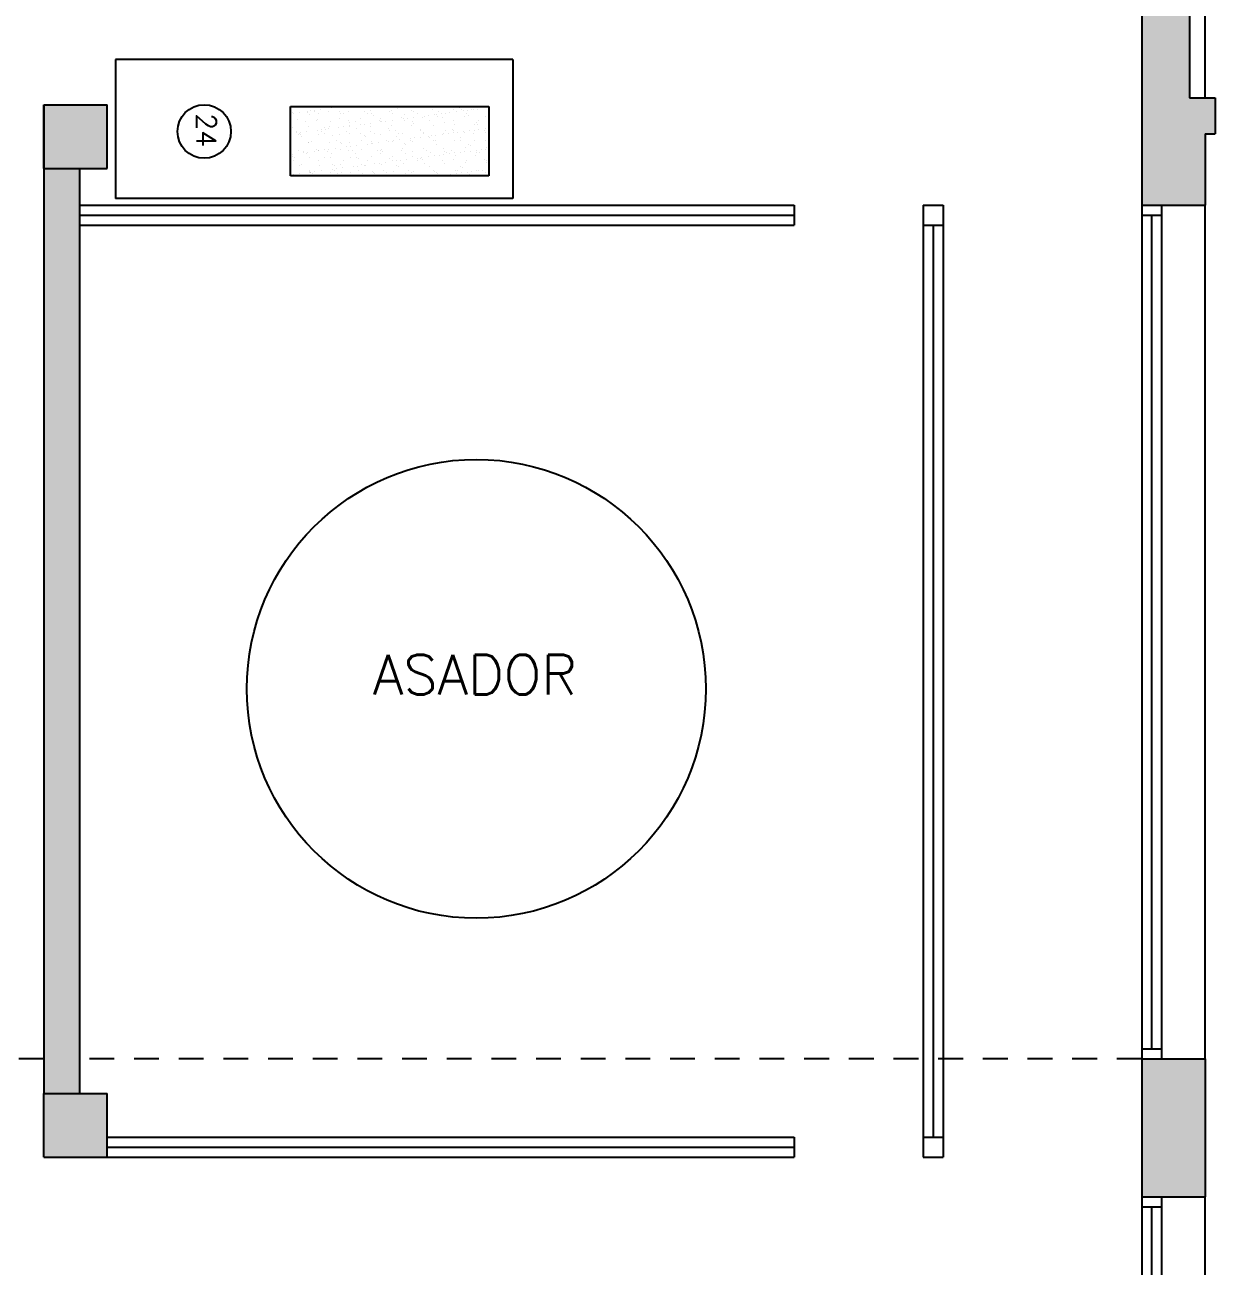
# Model space of a CAD drawing. Header units: metres. Extents: x 95 to 486, y 2972 to 3465.
# Drawn here: x 230.36 to 236.38, y 3399.01 to 3405.26 of the extents above; entities that cross this region are included whole.
import ezdxf

# ---------------------------------------------------------------- set-up
doc = ezdxf.new("R2010")
doc.units = ezdxf.units.M
doc.linetypes.add('HIDDEN2', pattern=[0.1875, 0.125, -0.0625])
for name, color, linetype in [('0_MUROS', 7, 'Continuous'), ('0_PUERTAS-VENTANAS', 3, 'Continuous'), ('E_INOXIGAS', 1, 'Continuous'), ('E_PANADERIA', 1, 'Continuous'), ('T_ITEMS', 142, 'Continuous'), ('T_TEXTOS', 3, 'Continuous')]:
    doc.layers.add(name, color=color, linetype=linetype)
doc.styles.add('ROMANS', font='romans.shx', dxfattribs={"width": 0.8, "height": 0.15})

msp = doc.modelspace()

# ---------------------------------------------------------------- hatches: boundary and pattern name
at = {"layer": '0_MUROS'}
h = msp.add_hatch(color=256, dxfattribs=at)
h.paths.add_polyline_path([(216.4886, 3409.5745), (211.1886, 3409.5745), (211.1886, 3409.1545), (211.4686, 3409.1545), (211.4686, 3409.2745), (212.0686, 3409.2745), (213.8464, 3409.2745), (216.1886, 3409.2745), (216.1886, 3407.7545), (216.4886, 3407.7545)])
h.paths.add_polyline_path([(216.4886, 3409.9545), (216.2886, 3409.9545), (214.7846, 3409.9545), (214.7846, 3409.5745), (216.4886, 3409.5745)])
h.paths.add_polyline_path([(236.2786, 3409.9545), (217.6886, 3409.9545), (217.6886, 3409.5745), (220.8386, 3409.5745), (220.8386, 3409.6945), (224.9386, 3409.6945), (224.9386, 3409.5745), (225.2986, 3409.5745), (225.2986, 3409.6945), (230.4586, 3409.6945), (230.4586, 3409.5745), (230.7786, 3409.5745), (230.7786, 3409.6945), (235.9886, 3409.6945), (235.9886, 3404.3545), (236.3086, 3404.3545), (236.3086, 3404.7145), (236.3586, 3404.7145), (236.3586, 3404.8945), (236.2286, 3404.8945), (236.2286, 3409.3745), (236.3786, 3409.3745), (236.3786, 3409.7745), (236.2786, 3409.7745)])
h.paths.add_polyline_path([(230.6386, 3404.5395), (230.4586, 3404.5395), (230.4586, 3399.8795), (230.6386, 3399.8795)])
h.paths.add_polyline_path([(235.9886, 3409.6945), (235.8186, 3409.6945), (235.8186, 3409.3545), (235.9886, 3409.3545)], flags=16)
h = msp.add_hatch(color=256, dxfattribs=at)
h.paths.add_polyline_path([(217.9386, 3404.9645), (217.8386, 3404.9645), (217.8386, 3400.0545), (217.9386, 3400.0545)])
h.paths.add_polyline_path([(220.5886, 3399.8445), (217.9386, 3399.8445), (217.9386, 3400.0545), (217.8386, 3400.0545), (217.8386, 3399.7445), (220.5886, 3399.7445)])
h.paths.add_polyline_path([(220.8386, 3399.8445), (220.5886, 3399.8445), (220.5886, 3399.5945), (220.8386, 3399.5945)])
h.paths.add_polyline_path([(220.8386, 3404.8245), (220.5886, 3404.8245), (220.5886, 3404.5745), (220.8386, 3404.5745)])
h.paths.add_polyline_path([(225.2586, 3405.1545), (224.7786, 3405.1545), (224.7786, 3404.4445), (225.2586, 3404.4445)])
h.paths.add_polyline_path([(225.2986, 3399.9345), (224.9386, 3399.9345), (224.9386, 3399.4345), (225.2986, 3399.4345)])
h.paths.add_polyline_path([(230.7786, 3404.8595), (230.4586, 3404.8595), (230.4586, 3404.5395), (230.7786, 3404.5395)])
h.paths.add_polyline_path([(230.7786, 3399.8795), (230.4586, 3399.8795), (230.4586, 3399.5595), (230.7786, 3399.5595)])
msp.add_hatch(color=256, dxfattribs=at).paths.add_polyline_path([(236.3086, 3400.0545), (235.9886, 3400.0545), (235.9886, 3399.3595), (236.3086, 3399.3595)])

# ---------------------------------------------------------------- linework, layer by layer
for p, q in [((235.9886, 3409.6945), (235.9886, 3404.3545)), ((236.2286, 3409.3745), (236.2286, 3404.8945)), ((236.2286, 3404.8945), (236.3586, 3404.8945)), ((236.3586, 3404.8945), (236.3586, 3404.7145)), ((230.4586, 3404.5395), (230.4586, 3404.8595)), ((230.4586, 3404.8595), (230.7786, 3404.8595)), ((230.4586, 3404.8595), (230.4586, 3399.8795)), ((230.7786, 3404.5395), (230.7786, 3404.8595)), ((236.3086, 3404.7145), (236.3586, 3404.7145)), ((236.3086, 3404.7145), (236.3086, 3404.3545)), ((230.4586, 3404.5395), (230.7786, 3404.5395)), ((230.6386, 3404.5395), (230.6386, 3399.8795)), ((235.9886, 3404.3545), (236.3086, 3404.3545)), ((235.9886, 3400.0545), (235.9886, 3399.3595)), ((235.9886, 3400.0545), (236.3086, 3400.0545)), ((236.3086, 3400.0545), (236.3086, 3399.3595)), ((230.4586, 3399.5595), (230.4586, 3399.8795)), ((230.4586, 3399.8795), (230.7786, 3399.8795)), ((230.7786, 3399.5595), (230.7786, 3399.8795)), ((230.4586, 3399.5595), (230.7786, 3399.5595)), ((235.9886, 3399.3595), (236.3086, 3399.3595))]:
    msp.add_line(p, q, dxfattribs=at)
at = {"layer": '0_MUROS', "color": 2}
for p, q in [((236.3086, 3404.8945), (236.3086, 3409.3745)), ((236.3086, 3400.0545), (236.3086, 3404.3545)), ((236.3086, 3395.0595), (236.3086, 3399.3595))]:
    msp.add_line(p, q, dxfattribs=at)
at = {"layer": '0_MUROS', "color": 2, "linetype": 'HIDDEN2'}
for p, q in [((230.4586, 3400.0545), (216.4886, 3400.0545)), ((235.9886, 3400.0545), (230.6386, 3400.0545))]:
    msp.add_line(p, q, dxfattribs=at)
at = {"layer": '0_PUERTAS-VENTANAS'}
for p, q in [((230.6386, 3404.3545), (234.2386, 3404.3545)), ((234.2386, 3404.3545), (234.2386, 3404.2545)), ((234.8886, 3404.3545), (234.9886, 3404.3545)), ((234.8886, 3404.3545), (234.8886, 3399.5595)), ((234.9886, 3404.3545), (234.9886, 3399.5595)), ((235.9886, 3404.3545), (235.9886, 3400.0545)), ((236.0886, 3404.3545), (236.0886, 3400.0545)), ((230.6386, 3404.3045), (234.2386, 3404.3045)), ((230.6386, 3404.2545), (234.2386, 3404.2545)), ((234.8886, 3404.2545), (234.9886, 3404.2545)), ((234.9386, 3404.2545), (234.9386, 3399.6595)), ((235.9886, 3404.3045), (236.0886, 3404.3045)), ((236.0386, 3404.3045), (236.0386, 3400.1045)), ((235.9886, 3400.1045), (236.0886, 3400.1045)), ((230.7786, 3399.6595), (234.2386, 3399.6595)), ((234.2386, 3399.6595), (234.2386, 3399.5595)), ((234.8886, 3399.6595), (234.9886, 3399.6595)), ((230.7786, 3399.6095), (234.2386, 3399.6095)), ((230.7786, 3399.5595), (234.2386, 3399.5595)), ((234.8886, 3399.5595), (234.9886, 3399.5595)), ((235.9886, 3399.3595), (235.9886, 3395.0595)), ((235.9886, 3399.3095), (236.0886, 3399.3095)), ((236.0386, 3399.3095), (236.0386, 3395.1095)), ((236.0886, 3399.3595), (236.0886, 3395.0595))]:
    msp.add_line(p, q, dxfattribs=at)
at = {"layer": 'E_INOXIGAS'}
for p, q in [((230.8196, 3405.0876), (230.8196, 3404.3876)), ((232.8221, 3405.0876), (230.8196, 3405.0876)), ((232.8221, 3405.0876), (232.8221, 3404.3876)), ((232.8221, 3404.3876), (230.8196, 3404.3876))]:
    msp.add_line(p, q, dxfattribs=at)
at = {"layer": 'E_INOXIGAS', "color": 5}
for p, q in [((231.701, 3404.5021), (231.701, 3404.8521)), ((231.701, 3404.8521), (232.701, 3404.8521)), ((231.7138, 3404.8196), (231.7138, 3404.8196)), ((231.7168, 3404.8167), (231.7168, 3404.8167)), ((231.7463, 3404.8239), (231.7463, 3404.8239)), ((231.7885, 3404.8254), (231.7885, 3404.8254)), ((231.7894, 3404.82), (231.7894, 3404.82)), ((231.7968, 3404.8132), (231.7968, 3404.8132)), ((231.8006, 3404.8311), (231.8006, 3404.8311)), ((231.8214, 3404.8338), (231.8214, 3404.8338)), ((231.8245, 3404.8276), (231.8245, 3404.8276)), ((231.8414, 3404.8169), (231.8414, 3404.8169)), ((231.8539, 3404.8381), (231.8539, 3404.8381)), ((231.8933, 3404.8268), (231.8933, 3404.8268)), ((231.9083, 3404.8452), (231.9083, 3404.8452)), ((231.917, 3404.8483), (231.917, 3404.8483)), ((231.9291, 3404.848), (231.9291, 3404.848)), ((231.9491, 3404.8279), (231.9491, 3404.8279)), ((231.9518, 3404.8165), (231.9518, 3404.8165)), ((231.966, 3404.8171), (231.966, 3404.8171)), ((231.9956, 3404.8263), (231.9956, 3404.8263)), ((232.0721, 3404.8516), (232.0721, 3404.8516)), ((232.0736, 3404.8281), (232.0736, 3404.8281)), ((232.0905, 3404.8174), (232.0905, 3404.8174)), ((232.1036, 3404.8302), (232.1036, 3404.8302)), ((232.1119, 3404.8151), (232.1119, 3404.8151)), ((232.1982, 3404.8283), (232.1982, 3404.8283)), ((232.2083, 3404.8315), (232.2083, 3404.8315)), ((232.2151, 3404.8176), (232.2151, 3404.8176)), ((232.2321, 3404.8502), (232.2321, 3404.8502)), ((232.2395, 3404.8434), (232.2395, 3404.8434)), ((232.2743, 3404.8115), (232.2743, 3404.8115)), ((232.3106, 3404.831), (232.3106, 3404.831)), ((232.3228, 3404.8286), (232.3228, 3404.8286)), ((232.3396, 3404.8178), (232.3396, 3404.8178)), ((232.3945, 3404.8467), (232.3945, 3404.8467)), ((232.4187, 3404.8349), (232.4187, 3404.8349)), ((232.4473, 3404.8288), (232.4473, 3404.8288)), ((232.4642, 3404.818), (232.4642, 3404.818)), ((232.4835, 3404.8174), (232.4835, 3404.8174)), ((232.5043, 3404.8201), (232.5043, 3404.8201)), ((232.5234, 3404.8363), (232.5234, 3404.8363)), ((232.5368, 3404.8244), (232.5368, 3404.8244)), ((232.5546, 3404.8453), (232.5546, 3404.8453)), ((232.562, 3404.8385), (232.562, 3404.8385)), ((232.5719, 3404.829), (232.5719, 3404.829)), ((232.5888, 3404.8183), (232.5888, 3404.8183)), ((232.5912, 3404.8316), (232.5912, 3404.8316)), ((232.612, 3404.8343), (232.612, 3404.8343)), ((232.6257, 3404.8358), (232.6257, 3404.8358)), ((232.6445, 3404.8386), (232.6445, 3404.8386)), ((232.6965, 3404.8292), (232.6965, 3404.8292)), ((232.6989, 3404.8457), (232.6989, 3404.8457)), ((232.701, 3404.8521), (232.701, 3404.5021)), ((231.737, 3404.7859), (231.737, 3404.7859)), ((231.7775, 3404.778), (231.7775, 3404.778)), ((231.8316, 3404.7813), (231.8316, 3404.7813)), ((231.8393, 3404.7854), (231.8393, 3404.7854)), ((231.8958, 3404.7497), (231.8958, 3404.7497)), ((231.9021, 3404.7782), (231.9021, 3404.7782)), ((231.9473, 3404.7893), (231.9473, 3404.7893)), ((231.966, 3404.7493), (231.966, 3404.7493)), ((231.9916, 3404.78), (231.9916, 3404.78)), ((231.9981, 3404.7492), (231.9981, 3404.7492)), ((231.9985, 3404.7535), (231.9985, 3404.7535)), ((231.999, 3404.7732), (231.999, 3404.7732)), ((232.0267, 3404.7784), (232.0267, 3404.7784)), ((232.052, 3404.7906), (232.052, 3404.7906)), ((232.0528, 3404.7607), (232.0528, 3404.7607)), ((232.0736, 3404.7634), (232.0736, 3404.7634)), ((232.1061, 3404.7531), (232.1061, 3404.7531)), ((232.1062, 3404.7677), (232.1062, 3404.7677)), ((232.1193, 3404.8083), (232.1193, 3404.8083)), ((232.1512, 3404.7787), (232.1512, 3404.7787)), ((232.1541, 3404.7764), (232.1541, 3404.7764)), ((232.1544, 3404.7901), (232.1544, 3404.7901)), ((232.1605, 3404.7749), (232.1605, 3404.7749)), ((232.1813, 3404.7776), (232.1813, 3404.7776)), ((232.2108, 3404.7544), (232.2108, 3404.7544)), ((232.2138, 3404.7819), (232.2138, 3404.7819)), ((232.2624, 3404.794), (232.2624, 3404.794)), ((232.2682, 3404.789), (232.2682, 3404.789)), ((232.2758, 3404.7789), (232.2758, 3404.7789)), ((232.289, 3404.7918), (232.289, 3404.7918)), ((232.3132, 3404.754), (232.3132, 3404.754)), ((232.3141, 3404.7751), (232.3141, 3404.7751)), ((232.3215, 3404.7961), (232.3215, 3404.7961)), ((232.3215, 3404.7683), (232.3215, 3404.7683)), ((232.3671, 3404.7953), (232.3671, 3404.7953)), ((232.3758, 3404.8032), (232.3758, 3404.8032)), ((232.3967, 3404.806), (232.3967, 3404.806)), ((232.4004, 3404.7791), (232.4004, 3404.7791)), ((232.4212, 3404.7578), (232.4212, 3404.7578)), ((232.4292, 3404.8102), (232.4292, 3404.8102)), ((232.4344, 3404.8102), (232.4344, 3404.8102)), ((232.4417, 3404.8034), (232.4417, 3404.8034)), ((232.4694, 3404.7949), (232.4694, 3404.7949)), ((232.4765, 3404.7715), (232.4765, 3404.7715)), ((232.5249, 3404.7793), (232.5249, 3404.7793)), ((232.5259, 3404.7592), (232.5259, 3404.7592)), ((232.5775, 3404.7988), (232.5775, 3404.7988)), ((232.5968, 3404.8066), (232.5968, 3404.8066)), ((232.6282, 3404.7587), (232.6282, 3404.7587)), ((232.6366, 3404.7702), (232.6366, 3404.7702)), ((232.644, 3404.7634), (232.644, 3404.7634)), ((232.6495, 3404.7796), (232.6495, 3404.7796)), ((232.6822, 3404.8001), (232.6822, 3404.8001)), ((231.7113, 3404.7462), (231.7113, 3404.7462)), ((231.7298, 3404.7182), (231.7298, 3404.7182)), ((231.7323, 3404.7273), (231.7323, 3404.7273)), ((231.7395, 3404.7088), (231.7395, 3404.7088)), ((231.7491, 3404.7165), (231.7491, 3404.7165)), ((231.7506, 3404.7209), (231.7506, 3404.7209)), ((231.7511, 3404.7098), (231.7511, 3404.7098)), ((231.7585, 3404.703), (231.7585, 3404.703)), ((231.7832, 3404.7252), (231.7832, 3404.7252)), ((231.7911, 3404.7484), (231.7911, 3404.7484)), ((231.8375, 3404.7323), (231.8375, 3404.7323)), ((231.8418, 3404.7083), (231.8418, 3404.7083)), ((231.8568, 3404.7275), (231.8568, 3404.7275)), ((231.8583, 3404.7351), (231.8583, 3404.7351)), ((231.8714, 3404.7449), (231.8714, 3404.7449)), ((231.8737, 3404.7167), (231.8737, 3404.7167)), ((231.8788, 3404.7381), (231.8788, 3404.7381)), ((231.8908, 3404.7394), (231.8908, 3404.7394)), ((231.9136, 3404.7062), (231.9136, 3404.7062)), ((231.9452, 3404.7465), (231.9452, 3404.7465)), ((231.9499, 3404.7122), (231.9499, 3404.7122)), ((231.9814, 3404.7277), (231.9814, 3404.7277)), ((231.9983, 3404.717), (231.9983, 3404.717)), ((232.0338, 3404.7413), (232.0338, 3404.7413)), ((232.0546, 3404.7135), (232.0546, 3404.7135)), ((232.0736, 3404.7048), (232.0736, 3404.7048)), ((232.081, 3404.6981), (232.081, 3404.6981)), ((232.106, 3404.7279), (232.106, 3404.7279)), ((232.1228, 3404.7172), (232.1228, 3404.7172)), ((232.1569, 3404.713), (232.1569, 3404.713)), ((232.1939, 3404.74), (232.1939, 3404.74)), ((232.2012, 3404.7332), (232.2012, 3404.7332)), ((232.2305, 3404.7282), (232.2305, 3404.7282)), ((232.236, 3404.7013), (232.236, 3404.7013)), ((232.2474, 3404.7174), (232.2474, 3404.7174)), ((232.2649, 3404.7169), (232.2649, 3404.7169)), ((232.305, 3404.6903), (232.305, 3404.6903)), ((232.3259, 3404.6931), (232.3259, 3404.6931)), ((232.3551, 3404.7284), (232.3551, 3404.7284)), ((232.3563, 3404.7364), (232.3563, 3404.7364)), ((232.3584, 3404.6974), (232.3584, 3404.6974)), ((232.3696, 3404.7183), (232.3696, 3404.7183)), ((232.372, 3404.7176), (232.372, 3404.7176)), ((232.3961, 3404.6999), (232.3961, 3404.6999)), ((232.4035, 3404.6932), (232.4035, 3404.6932)), ((232.4127, 3404.7045), (232.4127, 3404.7045)), ((232.4335, 3404.7072), (232.4335, 3404.7072)), ((232.4661, 3404.7115), (232.4661, 3404.7115)), ((232.472, 3404.7178), (232.472, 3404.7178)), ((232.4797, 3404.7286), (232.4797, 3404.7286)), ((232.4965, 3404.7179), (232.4965, 3404.7179)), ((232.5163, 3404.735), (232.5163, 3404.735)), ((232.5204, 3404.7187), (232.5204, 3404.7187)), ((232.5237, 3404.7283), (232.5237, 3404.7283)), ((232.5412, 3404.7214), (232.5412, 3404.7214)), ((232.5585, 3404.6964), (232.5585, 3404.6964)), ((232.5737, 3404.7257), (232.5737, 3404.7257)), ((232.58, 3404.7217), (232.58, 3404.7217)), ((232.6042, 3404.7288), (232.6042, 3404.7288)), ((232.6211, 3404.7181), (232.6211, 3404.7181)), ((232.6281, 3404.7329), (232.6281, 3404.7329)), ((232.6489, 3404.7356), (232.6489, 3404.7356)), ((232.6788, 3404.7315), (232.6788, 3404.7315)), ((232.6814, 3404.7399), (232.6814, 3404.7399)), ((232.6847, 3404.723), (232.6847, 3404.723)), ((231.742, 3404.6317), (231.742, 3404.6317)), ((231.7646, 3404.6271), (231.7646, 3404.6271)), ((231.7933, 3404.6711), (231.7933, 3404.6711)), ((231.7936, 3404.6713), (231.7936, 3404.6713)), ((231.8098, 3404.6778), (231.8098, 3404.6778)), ((231.82, 3404.6265), (231.82, 3404.6265)), ((231.8331, 3404.6346), (231.8331, 3404.6346)), ((231.8405, 3404.6279), (231.8405, 3404.6279)), ((231.8443, 3404.6312), (231.8443, 3404.6312)), ((231.8744, 3404.6336), (231.8744, 3404.6336)), ((231.8891, 3404.6273), (231.8891, 3404.6273)), ((231.8952, 3404.6364), (231.8952, 3404.6364)), ((231.8983, 3404.6726), (231.8983, 3404.6726)), ((231.9277, 3404.6407), (231.9277, 3404.6407)), ((231.9344, 3404.6781), (231.9344, 3404.6781)), ((231.9524, 3404.6351), (231.9524, 3404.6351)), ((231.9534, 3404.6697), (231.9534, 3404.6697)), ((231.9608, 3404.663), (231.9608, 3404.663)), ((231.982, 3404.6478), (231.982, 3404.6478)), ((231.9956, 3404.6311), (231.9956, 3404.6311)), ((232.0006, 3404.6721), (232.0006, 3404.6721)), ((232.0029, 3404.6505), (232.0029, 3404.6505)), ((232.0137, 3404.6275), (232.0137, 3404.6275)), ((232.0354, 3404.6548), (232.0354, 3404.6548)), ((232.0571, 3404.6365), (232.0571, 3404.6365)), ((232.059, 3404.6783), (232.059, 3404.6783)), ((232.0897, 3404.662), (232.0897, 3404.662)), ((232.1087, 3404.676), (232.1087, 3404.676)), ((232.1105, 3404.6647), (232.1105, 3404.6647)), ((232.1158, 3404.6662), (232.1158, 3404.6662)), ((232.1383, 3404.6278), (232.1383, 3404.6278)), ((232.143, 3404.669), (232.143, 3404.669)), ((232.1556, 3404.6297), (232.1556, 3404.6297)), ((232.1594, 3404.636), (232.1594, 3404.636)), ((232.1835, 3404.6785), (232.1835, 3404.6785)), ((232.1974, 3404.6762), (232.1974, 3404.6762)), ((232.2134, 3404.6774), (232.2134, 3404.6774)), ((232.2182, 3404.6789), (232.2182, 3404.6789)), ((232.2507, 3404.6832), (232.2507, 3404.6832)), ((232.2628, 3404.628), (232.2628, 3404.628)), ((232.2674, 3404.6399), (232.2674, 3404.6399)), ((232.2759, 3404.6648), (232.2759, 3404.6648)), ((232.2832, 3404.6581), (232.2832, 3404.6581)), ((232.3081, 3404.6787), (232.3081, 3404.6787)), ((232.3157, 3404.6769), (232.3157, 3404.6769)), ((232.318, 3404.6262), (232.318, 3404.6262)), ((232.3721, 3404.6412), (232.3721, 3404.6412)), ((232.3874, 3404.6282), (232.3874, 3404.6282)), ((232.4237, 3404.6808), (232.4237, 3404.6808)), ((232.4327, 3404.679), (232.4327, 3404.679)), ((232.4383, 3404.6613), (232.4383, 3404.6613)), ((232.4745, 3404.6407), (232.4745, 3404.6407)), ((232.4781, 3404.6248), (232.4781, 3404.6248)), ((232.512, 3404.6285), (232.512, 3404.6285)), ((232.5284, 3404.6821), (232.5284, 3404.6821)), ((232.5572, 3404.6792), (232.5572, 3404.6792)), ((232.5825, 3404.6446), (232.5825, 3404.6446)), ((232.5983, 3404.6599), (232.5983, 3404.6599)), ((232.6057, 3404.6532), (232.6057, 3404.6532)), ((232.6106, 3404.627), (232.6106, 3404.627)), ((232.6307, 3404.6816), (232.6307, 3404.6816)), ((232.6365, 3404.6287), (232.6365, 3404.6287)), ((232.6649, 3404.6341), (232.6649, 3404.6341)), ((232.6818, 3404.6794), (232.6818, 3404.6794)), ((232.6858, 3404.6369), (232.6858, 3404.6369)), ((232.6872, 3404.6459), (232.6872, 3404.6459)), ((231.7124, 3404.6123), (231.7124, 3404.6123)), ((231.7129, 3404.5995), (231.7129, 3404.5995)), ((231.7176, 3404.5774), (231.7176, 3404.5774)), ((231.7203, 3404.5928), (231.7203, 3404.5928)), ((231.7667, 3404.6195), (231.7667, 3404.6195)), ((231.7814, 3404.6163), (231.7814, 3404.6163)), ((231.7875, 3404.6222), (231.7875, 3404.6222)), ((231.7961, 3404.5942), (231.7961, 3404.5942)), ((231.8422, 3404.5777), (231.8422, 3404.5777)), ((231.8753, 3404.596), (231.8753, 3404.596)), ((231.9008, 3404.5956), (231.9008, 3404.5956)), ((231.906, 3404.6166), (231.906, 3404.6166)), ((231.9667, 3404.5779), (231.9667, 3404.5779)), ((232.0031, 3404.5951), (232.0031, 3404.5951)), ((232.0306, 3404.6168), (232.0306, 3404.6168)), ((232.0354, 3404.5946), (232.0354, 3404.5946)), ((232.0427, 3404.5879), (232.0427, 3404.5879)), ((232.0913, 3404.5781), (232.0913, 3404.5781)), ((232.1112, 3404.599), (232.1112, 3404.599)), ((232.1266, 3404.5633), (232.1266, 3404.5633)), ((232.1474, 3404.566), (232.1474, 3404.566)), ((232.1551, 3404.617), (232.1551, 3404.617)), ((232.163, 3404.623), (232.163, 3404.623)), ((232.1799, 3404.5703), (232.1799, 3404.5703)), ((232.1978, 3404.5911), (232.1978, 3404.5911)), ((232.2159, 3404.6003), (232.2159, 3404.6003)), ((232.2159, 3404.5783), (232.2159, 3404.5783)), ((232.2343, 3404.5774), (232.2343, 3404.5774)), ((232.2551, 3404.5802), (232.2551, 3404.5802)), ((232.27, 3404.5628), (232.27, 3404.5628)), ((232.2797, 3404.6173), (232.2797, 3404.6173)), ((232.2876, 3404.5845), (232.2876, 3404.5845)), ((232.3182, 3404.5998), (232.3182, 3404.5998)), ((232.3404, 3404.5786), (232.3404, 3404.5786)), ((232.3419, 3404.5916), (232.3419, 3404.5916)), ((232.3578, 3404.5897), (232.3578, 3404.5897)), ((232.3627, 3404.5944), (232.3627, 3404.5944)), ((232.3652, 3404.5829), (232.3652, 3404.5829)), ((232.3747, 3404.5641), (232.3747, 3404.5641)), ((232.3953, 3404.5986), (232.3953, 3404.5986)), ((232.4043, 3404.6175), (232.4043, 3404.6175)), ((232.4262, 3404.6037), (232.4262, 3404.6037)), ((232.4496, 3404.6058), (232.4496, 3404.6058)), ((232.465, 3404.5788), (232.465, 3404.5788)), ((232.4704, 3404.6085), (232.4704, 3404.6085)), ((232.477, 3404.5636), (232.477, 3404.5636)), ((232.4855, 3404.6181), (232.4855, 3404.6181)), ((232.5029, 3404.6128), (232.5029, 3404.6128)), ((232.5203, 3404.5862), (232.5203, 3404.5862)), ((232.5288, 3404.6177), (232.5288, 3404.6177)), ((232.5309, 3404.605), (232.5309, 3404.605)), ((232.5573, 3404.62), (232.5573, 3404.62)), ((232.5781, 3404.6227), (232.5781, 3404.6227)), ((232.585, 3404.5675), (232.585, 3404.5675)), ((232.5895, 3404.579), (232.5895, 3404.579)), ((232.6333, 3404.6045), (232.6333, 3404.6045)), ((232.6405, 3404.6213), (232.6405, 3404.6213)), ((232.6534, 3404.6179), (232.6534, 3404.6179)), ((232.6803, 3404.5848), (232.6803, 3404.5848)), ((232.6877, 3404.578), (232.6877, 3404.578)), ((232.6897, 3404.5689), (232.6897, 3404.5689)), ((232.701, 3404.5021), (231.701, 3404.5021)), ((231.7167, 3404.5093), (231.7167, 3404.5093)), ((231.7445, 3404.5547), (231.7445, 3404.5547)), ((231.7492, 3404.5136), (231.7492, 3404.5136)), ((231.7551, 3404.5609), (231.7551, 3404.5609)), ((231.7949, 3404.5244), (231.7949, 3404.5244)), ((231.7969, 3404.5269), (231.7969, 3404.5269)), ((231.7986, 3404.5172), (231.7986, 3404.5172)), ((231.8022, 3404.5176), (231.8022, 3404.5176)), ((231.8036, 3404.5207), (231.8036, 3404.5207)), ((231.8137, 3404.5162), (231.8137, 3404.5162)), ((231.8244, 3404.5235), (231.8244, 3404.5235)), ((231.8469, 3404.5542), (231.8469, 3404.5542)), ((231.8569, 3404.5278), (231.8569, 3404.5278)), ((231.9033, 3404.5185), (231.9033, 3404.5185)), ((231.9112, 3404.5349), (231.9112, 3404.5349)), ((231.9151, 3404.5595), (231.9151, 3404.5595)), ((231.9214, 3404.5272), (231.9214, 3404.5272)), ((231.9225, 3404.5528), (231.9225, 3404.5528)), ((231.9321, 3404.5377), (231.9321, 3404.5377)), ((231.9383, 3404.5164), (231.9383, 3404.5164)), ((231.9549, 3404.5581), (231.9549, 3404.5581)), ((231.9573, 3404.5209), (231.9573, 3404.5209)), ((231.9646, 3404.5419), (231.9646, 3404.5419)), ((232.0057, 3404.518), (232.0057, 3404.518)), ((232.0189, 3404.5491), (232.0189, 3404.5491)), ((232.0397, 3404.5518), (232.0397, 3404.5518)), ((232.046, 3404.5274), (232.046, 3404.5274)), ((232.0596, 3404.5594), (232.0596, 3404.5594)), ((232.0629, 3404.5166), (232.0629, 3404.5166)), ((232.0723, 3404.5561), (232.0723, 3404.5561)), ((232.0775, 3404.556), (232.0775, 3404.556)), ((232.1137, 3404.5219), (232.1137, 3404.5219)), ((232.1173, 3404.5195), (232.1173, 3404.5195)), ((232.1247, 3404.5127), (232.1247, 3404.5127)), ((232.1619, 3404.5589), (232.1619, 3404.5589)), ((232.1706, 3404.5276), (232.1706, 3404.5276)), ((232.1874, 3404.5169), (232.1874, 3404.5169)), ((232.2184, 3404.5232), (232.2184, 3404.5232)), ((232.2376, 3404.5546), (232.2376, 3404.5546)), ((232.245, 3404.5478), (232.245, 3404.5478)), ((232.2798, 3404.516), (232.2798, 3404.516)), ((232.2951, 3404.5278), (232.2951, 3404.5278)), ((232.312, 3404.5171), (232.312, 3404.5171)), ((232.3207, 3404.5227), (232.3207, 3404.5227)), ((232.4, 3404.5511), (232.4, 3404.5511)), ((232.4197, 3404.5281), (232.4197, 3404.5281)), ((232.4288, 3404.5266), (232.4288, 3404.5266)), ((232.4366, 3404.5173), (232.4366, 3404.5173)), ((232.4398, 3404.5146), (232.4398, 3404.5146)), ((232.4472, 3404.5078), (232.4472, 3404.5078)), ((232.4865, 3404.5071), (232.4865, 3404.5071)), ((232.5073, 3404.5098), (232.5073, 3404.5098)), ((232.5335, 3404.528), (232.5335, 3404.528)), ((232.5398, 3404.5141), (232.5398, 3404.5141)), ((232.5443, 3404.5283), (232.5443, 3404.5283)), ((232.5601, 3404.5497), (232.5601, 3404.5497)), ((232.5611, 3404.5175), (232.5611, 3404.5175)), ((232.5674, 3404.5429), (232.5674, 3404.5429)), ((232.5941, 3404.5213), (232.5941, 3404.5213)), ((232.6022, 3404.511), (232.6022, 3404.511)), ((232.615, 3404.524), (232.615, 3404.524)), ((232.6358, 3404.5275), (232.6358, 3404.5275)), ((232.6475, 3404.5283), (232.6475, 3404.5283)), ((232.6688, 3404.5285), (232.6688, 3404.5285)), ((232.6857, 3404.5178), (232.6857, 3404.5178))]:
    msp.add_line(p, q, dxfattribs=at)
at = {"layer": 'E_PANADERIA'}
msp.add_circle((232.6373, 3401.9183), 1.1554, dxfattribs=at)
at = {"layer": 'T_ITEMS'}
msp.add_circle((231.2669, 3404.7257), 0.1346, dxfattribs=at)

# ---------------------------------------------------------------- texts
at = {"layer": 'T_ITEMS', "style": 'ROMANS'}
msp.add_text('24', height=0.1, rotation=270, dxfattribs=at).set_placement((231.2275, 3404.8177))
at = {"layer": 'T_TEXTOS', "style": 'ROMANS'}
msp.add_text('ASADOR', height=0.2, dxfattribs=at).set_placement((232.1159, 3401.89))

doc.saveas('drawing.dxf')
